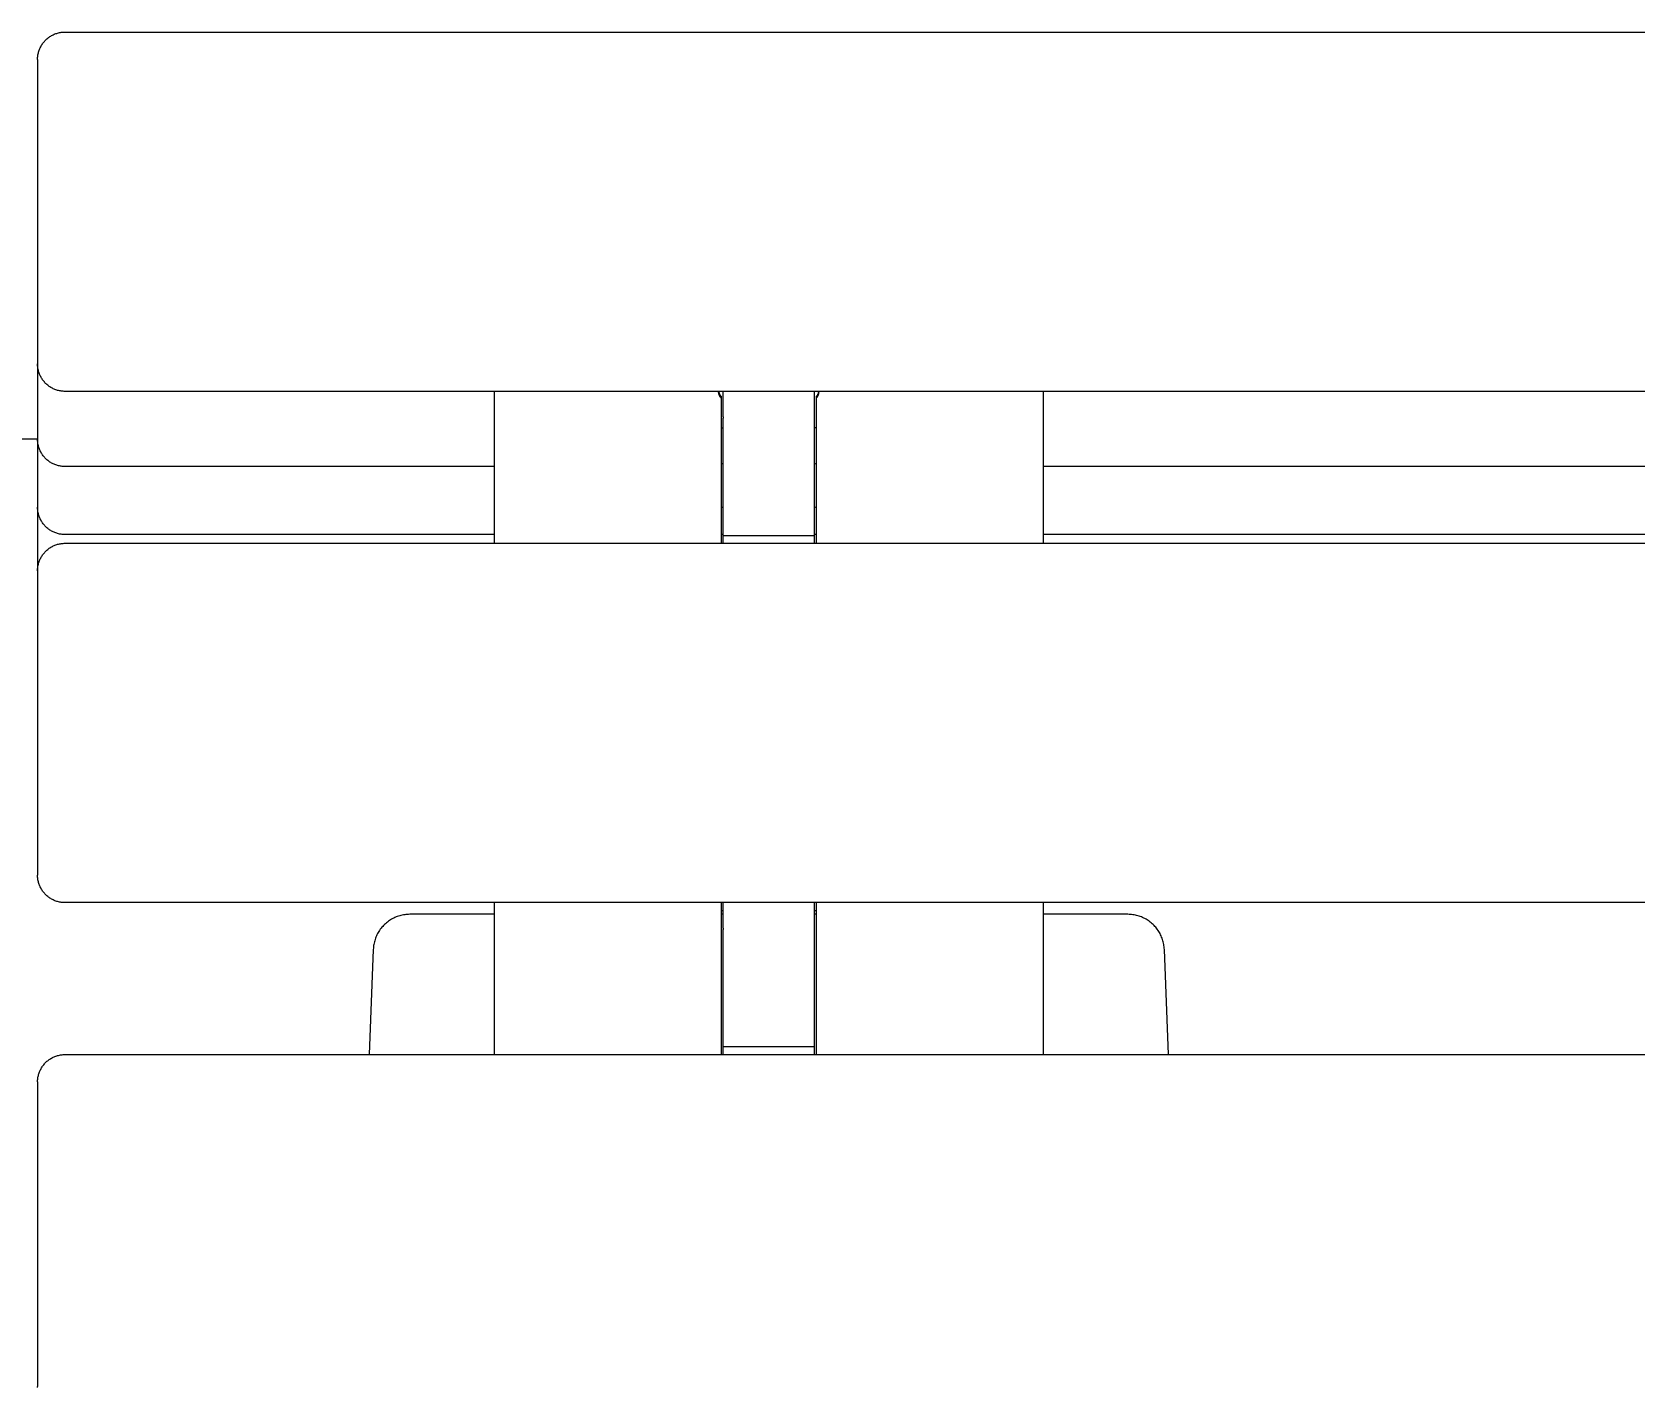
# Model space of a CAD drawing. Header units: inches. Extents: x -12 to 193, y -19 to 105.
# Drawn here: x -2.71 to 4.2, y 50.48 to 56.31 of the extents above; entities that cross this region are included whole.
import ezdxf

# ---------------------------------------------------------------- set-up
doc = ezdxf.new("R2010")
doc.units = ezdxf.units.IN
doc.linetypes.add('HIDDEN', pattern=[1.905, 1.27, -0.635])
for name, color, linetype, lineweight in [('ZANO_R', 7, 'Continuous', 0), ('ZANO_R_przerywana', 250, 'HIDDEN', 0), ('ZANO_W', 1, 'Continuous', 0)]:
    doc.layers.add(name, color=color, linetype=linetype, lineweight=lineweight)
doc.styles.get("Standard").update_dxf_attribs({"font": 'arial.ttf'})
doc.dimstyles.new('amerykanie', dxfattribs={"dimtxt": 50, "dimasz": 50, "dimexe": 0.5, "dimexo": 0.5, "dimgap": 1, "dimtad": 1, "dimdec": 0, "dimzin": 0, "dimlunit": 5, "dimtxsty": 'Standard', "dimcen": 0.09, "dimclrd": 1, "dimclre": 1, "dimclrt": 1, "dimazin": 0, "dimtfac": 1, "dimtdec": 0, "dimtmove": 0, "dimatfit": 3, "dimfxl": 1, "dimtzin": 0, "dimarcsym": 1})

# ---------------------------------------------------------------- blocks, each defined once
blk = doc.blocks.new('*D361')
at = {"layer": 'ZANO_W', "color": 1, "lineweight": -2}
for p, q in [((-3.0661, 56.314), (-6.3842, 56.314)), ((-5.8842, 55.314), (-5.8842, 38.1438)), ((-3.0661, 37.1438), (-6.3842, 37.1438))]:
    blk.add_line(p, q, dxfattribs=at)
at = {"layer": 'ZANO_W', "color": 1}
for points in [[(-5.7175, 55.314), (-6.0509, 55.314), (-5.8842, 56.314)], [(-6.0509, 38.1438), (-5.7175, 38.1438), (-5.8842, 37.1438)]]:
    blk.add_solid(points, dxfattribs=at)
at = {"layer": 'ZANO_W', "color": 1, "insert": (-7.225, 46.7289), "char_height": 1.625, "attachment_point": 5, "rotation": 90}
blk.add_mtext('19 3/16', dxfattribs=at)

msp = doc.modelspace()

# ---------------------------------------------------------------- linework, layer by layer
at = {"layer": 'ZANO_R'}
for p, q in [((-2.66019, 56.26722), (-2.6577, 56.27039)), ((-2.6577, 56.27039), (-2.6551, 56.27348)), ((-2.6551, 56.27348), (-2.6524, 56.27647)), ((-2.6524, 56.27647), (-2.6496, 56.27937)), ((-2.6496, 56.27937), (-2.6467, 56.28217)), ((-2.6467, 56.28217), (-2.64371, 56.28487)), ((-2.64371, 56.28487), (-2.64062, 56.28747)), ((-2.64062, 56.28747), (-2.63745, 56.28996)), ((-2.63745, 56.28996), (-2.63419, 56.29235)), ((-2.63419, 56.29235), (-2.63086, 56.29461)), ((-2.63086, 56.29461), (-2.62745, 56.29677)), ((-2.62745, 56.29677), (-2.62397, 56.2988)), ((-2.62397, 56.2988), (-2.62042, 56.30072)), ((-2.62042, 56.30072), (-2.61681, 56.30252)), ((-2.61681, 56.30252), (-2.61314, 56.30418)), ((-2.61314, 56.30418), (-2.60941, 56.30573)), ((-2.60941, 56.30573), (-2.60564, 56.30714)), ((-2.60564, 56.30714), (-2.60181, 56.30843)), ((-2.60181, 56.30843), (-2.59795, 56.30958)), ((-2.59795, 56.30958), (-2.59405, 56.3106)), ((-2.59405, 56.3106), (-2.59011, 56.31149)), ((-2.59011, 56.31149), (-2.58615, 56.31225)), ((-2.58615, 56.31225), (-2.58217, 56.31286)), ((-2.58217, 56.31286), (-2.57816, 56.31334)), ((-2.57816, 56.31334), (-2.57414, 56.31369)), ((-2.57414, 56.31369), (-2.57012, 56.31389)), ((-2.57012, 56.31389), (-2.56608, 56.31396)), ((-2.56608, 56.31396), (68.0638, 56.31396)), ((-2.68412, 56.19989), (-2.68392, 56.20391)), ((-2.68392, 56.20391), (-2.68357, 56.20793)), ((-2.68357, 56.20793), (-2.68309, 56.21194)), ((-2.68309, 56.21194), (-2.68248, 56.21592)), ((-2.68248, 56.21592), (-2.68172, 56.21988)), ((-2.68172, 56.21988), (-2.68083, 56.22382)), ((-2.68083, 56.22382), (-2.67981, 56.22772)), ((-2.67981, 56.22772), (-2.67866, 56.23158)), ((-2.67866, 56.23158), (-2.67737, 56.23541)), ((-2.67737, 56.23541), (-2.67596, 56.23918)), ((-2.67596, 56.23918), (-2.67441, 56.24291)), ((-2.67441, 56.24291), (-2.67275, 56.24658)), ((-2.67275, 56.24658), (-2.67095, 56.25019)), ((-2.67095, 56.25019), (-2.66903, 56.25374)), ((-2.66903, 56.25374), (-2.667, 56.25722)), ((-2.667, 56.25722), (-2.66484, 56.26063)), ((-2.66484, 56.26063), (-2.66258, 56.26396)), ((-2.66258, 56.26396), (-2.66019, 56.26722)), ((-2.68419, 56.19585), (-2.68412, 56.19989)), ((-2.68419, 56.19585), (-2.68419, 56.14265)), ((-2.68419, 56.14265), (-2.68419, 54.88393)), ((-2.68412, 54.8799), (-2.68419, 54.88393)), ((-2.68419, 54.88393), (-2.68419, 54.72769)), ((-2.68392, 54.87587), (-2.68412, 54.8799)), ((-2.68357, 54.87186), (-2.68392, 54.87587)), ((-2.68309, 54.86785), (-2.68357, 54.87186)), ((-2.68248, 54.86387), (-2.68309, 54.86785)), ((-2.68172, 54.8599), (-2.68248, 54.86387)), ((-2.68083, 54.85597), (-2.68172, 54.8599)), ((-2.67981, 54.85207), (-2.68083, 54.85597)), ((-2.67866, 54.8482), (-2.67981, 54.85207)), ((-2.67737, 54.84438), (-2.67866, 54.8482)), ((-2.67596, 54.84061), (-2.67737, 54.84438)), ((-2.67441, 54.83688), (-2.67596, 54.84061)), ((-2.67275, 54.83321), (-2.67441, 54.83688)), ((-2.67095, 54.8296), (-2.67275, 54.83321)), ((-2.66903, 54.82605), (-2.67095, 54.8296)), ((-2.667, 54.82257), (-2.66903, 54.82605)), ((-2.66484, 54.81916), (-2.667, 54.82257)), ((-2.66258, 54.81582), (-2.66484, 54.81916)), ((-2.66019, 54.81257), (-2.66258, 54.81582)), ((-2.6577, 54.8094), (-2.66019, 54.81257)), ((-2.6551, 54.80631), (-2.6577, 54.8094)), ((-2.6524, 54.80332), (-2.6551, 54.80631)), ((-2.6496, 54.80042), (-2.6524, 54.80332)), ((-2.6467, 54.79762), (-2.6496, 54.80042)), ((-2.64371, 54.79491), (-2.6467, 54.79762)), ((-2.64062, 54.79232), (-2.64371, 54.79491)), ((-2.63745, 54.78982), (-2.64062, 54.79232)), ((-2.63419, 54.78744), (-2.63745, 54.78982)), ((-2.63086, 54.78517), (-2.63419, 54.78744)), ((-2.62745, 54.78302), (-2.63086, 54.78517)), ((-2.62397, 54.78098), (-2.62745, 54.78302)), ((-2.62042, 54.77907), (-2.62397, 54.78098)), ((-2.61681, 54.77727), (-2.62042, 54.77907)), ((-2.61314, 54.7756), (-2.61681, 54.77727)), ((-2.60941, 54.77406), (-2.61314, 54.7756)), ((-2.60564, 54.77264), (-2.60941, 54.77406)), ((-2.60181, 54.77136), (-2.60564, 54.77264)), ((-2.59795, 54.7702), (-2.60181, 54.77136)), ((-2.59405, 54.76918), (-2.59795, 54.7702)), ((-2.59011, 54.7683), (-2.59405, 54.76918)), ((-2.58615, 54.76754), (-2.59011, 54.7683)), ((-2.58217, 54.76692), (-2.58615, 54.76754)), ((-2.57816, 54.76644), (-2.58217, 54.76692)), ((-2.57414, 54.7661), (-2.57816, 54.76644)), ((-2.57012, 54.76589), (-2.57414, 54.7661)), ((-2.56608, 54.76582), (-2.57012, 54.76589)), ((68.0638, 54.76582), (-2.56608, 54.76582)), ((-0.71569, 54.11121), (-0.71569, 54.76582)), ((0.24916, 54.76469), (0.24917, 54.76602)), ((0.24918, 54.76335), (0.24916, 54.76469)), ((0.24926, 54.76201), (0.24918, 54.76335)), ((0.24938, 54.76068), (0.24926, 54.76201)), ((0.24954, 54.75936), (0.24938, 54.76068)), ((0.24975, 54.75804), (0.24954, 54.75936)), ((0.24957, 54.76582), (0.24978, 54.76451)), ((0.25, 54.75672), (0.24975, 54.75804)), ((0.24978, 54.76451), (0.25004, 54.76321)), ((0.2503, 54.75542), (0.25, 54.75672)), ((0.25004, 54.76321), (0.25034, 54.76192)), ((0.25064, 54.75413), (0.2503, 54.75542)), ((0.25034, 54.76192), (0.25068, 54.76064)), ((0.25103, 54.75285), (0.25064, 54.75413)), ((0.25068, 54.76064), (0.25107, 54.75937)), ((0.25146, 54.75158), (0.25103, 54.75285)), ((0.25107, 54.75937), (0.2515, 54.75811)), ((0.25193, 54.75033), (0.25146, 54.75158)), ((0.2515, 54.75811), (0.25197, 54.75687)), ((0.25197, 54.75687), (0.25249, 54.75565)), ((0.25249, 54.75565), (0.25304, 54.75444)), ((0.25304, 54.75444), (0.25364, 54.75326)), ((0.25364, 54.75326), (0.25427, 54.75209)), ((0.25427, 54.75209), (0.25495, 54.75095)), ((0.26856, 54.65564), (0.26856, 54.76582)), ((0.66226, 54.65564), (0.66226, 54.76582)), ((0.67588, 54.75095), (0.67655, 54.75209)), ((0.67655, 54.75209), (0.67718, 54.75326)), ((0.67718, 54.75326), (0.67778, 54.75444)), ((0.67778, 54.75444), (0.67834, 54.75565)), ((0.67834, 54.75565), (0.67885, 54.75687)), ((0.67885, 54.75687), (0.67932, 54.75811)), ((0.67889, 54.75033), (0.67936, 54.75158)), ((0.67932, 54.75811), (0.67975, 54.75937)), ((0.67936, 54.75158), (0.67979, 54.75285)), ((0.67975, 54.75937), (0.68014, 54.76064)), ((0.67979, 54.75285), (0.68018, 54.75413)), ((0.68014, 54.76064), (0.68048, 54.76192)), ((0.68018, 54.75413), (0.68052, 54.75542)), ((0.68048, 54.76192), (0.68079, 54.76321)), ((0.68052, 54.75542), (0.68082, 54.75672)), ((0.68079, 54.76321), (0.68104, 54.76451)), ((0.68082, 54.75672), (0.68107, 54.75804)), ((0.68104, 54.76451), (0.68126, 54.76582)), ((0.68107, 54.75804), (0.68128, 54.75936)), ((0.68128, 54.75936), (0.68145, 54.76068)), ((0.68145, 54.76068), (0.68157, 54.76201)), ((0.68157, 54.76201), (0.68164, 54.76335)), ((0.68164, 54.76335), (0.68167, 54.76469)), ((0.68167, 54.76469), (0.68165, 54.76602)), ((1.64651, 54.76582), (1.64651, 54.11121)), ((-2.68419, 54.72769), (-2.68419, 54.56015)), ((0.25244, 54.7491), (0.25193, 54.75033)), ((0.253, 54.74788), (0.25244, 54.7491)), ((0.2536, 54.74669), (0.253, 54.74788)), ((0.25423, 54.74551), (0.2536, 54.74669)), ((0.25491, 54.74436), (0.25423, 54.74551)), ((0.25563, 54.74323), (0.25491, 54.74436)), ((0.25495, 54.75095), (0.25566, 54.74983)), ((0.25638, 54.74212), (0.25563, 54.74323)), ((0.25566, 54.74983), (0.25641, 54.74873)), ((0.25717, 54.74105), (0.25638, 54.74212)), ((0.25641, 54.74873), (0.2572, 54.74767)), ((0.258, 54.74), (0.25717, 54.74105)), ((0.2572, 54.74767), (0.25802, 54.74662)), ((0.25886, 54.73897), (0.258, 54.74)), ((0.25802, 54.74662), (0.25887, 54.74561)), ((0.25976, 54.73798), (0.25886, 54.73897)), ((0.25887, 54.74561), (0.25976, 54.74463)), ((0.25976, 54.74463), (0.26069, 54.74367)), ((0.26069, 54.73702), (0.25976, 54.73798)), ((0.26069, 54.74367), (0.26069, 54.73702)), ((0.26069, 54.73702), (0.26069, 54.11121)), ((0.67014, 54.74367), (0.67106, 54.74463)), ((0.67014, 54.73702), (0.67014, 54.74367)), ((0.67014, 54.73702), (0.67107, 54.73798)), ((0.67014, 54.11121), (0.67014, 54.73702)), ((0.67106, 54.74463), (0.67195, 54.74561)), ((0.67107, 54.73798), (0.67196, 54.73897)), ((0.67195, 54.74561), (0.67281, 54.74662)), ((0.67196, 54.73897), (0.67282, 54.74)), ((0.67281, 54.74662), (0.67363, 54.74767)), ((0.67282, 54.74), (0.67365, 54.74105)), ((0.67363, 54.74767), (0.67441, 54.74873)), ((0.67365, 54.74105), (0.67444, 54.74212)), ((0.67441, 54.74873), (0.67516, 54.74983)), ((0.67444, 54.74212), (0.6752, 54.74323)), ((0.67516, 54.74983), (0.67588, 54.75095)), ((0.6752, 54.74323), (0.67591, 54.74436)), ((0.67591, 54.74436), (0.67659, 54.74551)), ((0.67659, 54.74551), (0.67723, 54.74669)), ((0.67723, 54.74669), (0.67782, 54.74788)), ((0.67782, 54.74788), (0.67838, 54.7491)), ((0.67838, 54.7491), (0.67889, 54.75033)), ((0.26856, 54.65564), (0.26856, 54.65065)), ((0.26856, 54.25722), (0.26856, 54.65065)), ((0.66226, 54.65065), (0.66226, 54.65564)), ((0.66226, 54.25722), (0.66226, 54.65065)), ((-2.68412, 54.55612), (-2.68419, 54.56015)), ((-2.68419, 54.55993), (-2.68419, 54.4345)), ((-2.68392, 54.55209), (-2.68412, 54.55612)), ((-2.68357, 54.54807), (-2.68392, 54.55209)), ((-2.68309, 54.54407), (-2.68357, 54.54807)), ((-2.68248, 54.54008), (-2.68309, 54.54407)), ((0.26069, 54.60958), (0.26462, 54.60912)), ((0.26462, 54.60912), (0.26856, 54.60877)), ((0.6662, 54.60912), (0.66226, 54.60877)), ((0.67014, 54.60958), (0.6662, 54.60912)), ((-2.68172, 54.53612), (-2.68248, 54.54008)), ((-2.68083, 54.53219), (-2.68172, 54.53612)), ((-2.67981, 54.52829), (-2.68083, 54.53219)), ((-2.67866, 54.52442), (-2.67981, 54.52829)), ((-2.67737, 54.5206), (-2.67866, 54.52442)), ((-2.67596, 54.51682), (-2.67737, 54.5206)), ((-2.67441, 54.5131), (-2.67596, 54.51682)), ((-2.67275, 54.50943), (-2.67441, 54.5131)), ((-2.67095, 54.50581), (-2.67275, 54.50943)), ((-2.66903, 54.50227), (-2.67095, 54.50581)), ((-2.667, 54.49878), (-2.66903, 54.50227)), ((-2.66484, 54.49537), (-2.667, 54.49878)), ((-2.66258, 54.49204), (-2.66484, 54.49537)), ((-2.66019, 54.48879), (-2.66258, 54.49204)), ((-2.6577, 54.48561), (-2.66019, 54.48879)), ((-2.6551, 54.48253), (-2.6577, 54.48561)), ((-2.6524, 54.47954), (-2.6551, 54.48253)), ((-2.6496, 54.47664), (-2.6524, 54.47954)), ((-2.6467, 54.47383), (-2.6496, 54.47664)), ((-2.68419, 54.4345), (-2.68419, 54.26696)), ((-2.64371, 54.47113), (-2.6467, 54.47383)), ((-2.64062, 54.46853), (-2.64371, 54.47113)), ((-2.63745, 54.46604), (-2.64062, 54.46853)), ((-2.63419, 54.46366), (-2.63745, 54.46604)), ((-2.63086, 54.46139), (-2.63419, 54.46366)), ((-2.62745, 54.45924), (-2.63086, 54.46139)), ((-2.62397, 54.4572), (-2.62745, 54.45924)), ((-2.62042, 54.45528), (-2.62397, 54.4572)), ((-2.61681, 54.45349), (-2.62042, 54.45528)), ((-2.61314, 54.45182), (-2.61681, 54.45349)), ((-2.60941, 54.45028), (-2.61314, 54.45182)), ((-2.60564, 54.44886), (-2.60941, 54.45028)), ((-2.60181, 54.44758), (-2.60564, 54.44886)), ((-2.59795, 54.44642), (-2.60181, 54.44758)), ((-2.59405, 54.4454), (-2.59795, 54.44642)), ((-2.59011, 54.44451), (-2.59405, 54.4454)), ((-2.58615, 54.44376), (-2.59011, 54.44451)), ((-2.58217, 54.44314), (-2.58615, 54.44376)), ((-2.57816, 54.44266), (-2.58217, 54.44314)), ((-2.57414, 54.44232), (-2.57816, 54.44266)), ((-2.57012, 54.44211), (-2.57414, 54.44232)), ((-2.56608, 54.44204), (-2.57012, 54.44211)), ((-0.71569, 54.44204), (-2.56608, 54.44204)), ((0.26462, 54.45304), (0.26069, 54.4535)), ((0.26856, 54.45269), (0.26462, 54.45304)), ((0.6662, 54.45304), (0.66226, 54.45269)), ((0.67014, 54.4535), (0.6662, 54.45304)), ((31.56776, 54.44204), (1.64651, 54.44204)), ((0.26462, 54.26757), (0.26856, 54.26793)), ((0.66226, 54.26793), (0.6662, 54.26757)), ((-2.68412, 54.26293), (-2.68419, 54.26696)), ((-2.68419, 54.26696), (-2.68419, 54.14131)), ((-2.68392, 54.2589), (-2.68412, 54.26293)), ((-2.68357, 54.25489), (-2.68392, 54.2589)), ((-2.68309, 54.25088), (-2.68357, 54.25489)), ((-2.68248, 54.2469), (-2.68309, 54.25088)), ((-2.68172, 54.24293), (-2.68248, 54.2469)), ((-2.68083, 54.239), (-2.68172, 54.24293)), ((-2.67981, 54.2351), (-2.68083, 54.239)), ((-2.67866, 54.23123), (-2.67981, 54.2351)), ((-2.67737, 54.22741), (-2.67866, 54.23123)), ((-2.67596, 54.22364), (-2.67737, 54.22741)), ((-2.67441, 54.21991), (-2.67596, 54.22364)), ((-2.67275, 54.21624), (-2.67441, 54.21991)), ((-2.67095, 54.21263), (-2.67275, 54.21624)), ((-2.66903, 54.20908), (-2.67095, 54.21263)), ((-2.667, 54.2056), (-2.66903, 54.20908)), ((-2.66484, 54.20219), (-2.667, 54.2056)), ((-2.66258, 54.19885), (-2.66484, 54.20219)), ((-2.66019, 54.1956), (-2.66258, 54.19885)), ((0.26069, 54.26712), (0.26462, 54.26757)), ((0.26856, 54.1441), (0.26856, 54.25722)), ((0.66226, 54.1441), (0.66226, 54.25722)), ((0.6662, 54.26757), (0.67014, 54.26712)), ((-2.68419, 54.14131), (-2.68419, 53.9931)), ((-2.6577, 54.19243), (-2.66019, 54.1956)), ((-2.6551, 54.18934), (-2.6577, 54.19243)), ((-2.6524, 54.18635), (-2.6551, 54.18934)), ((-2.6496, 54.18345), (-2.6524, 54.18635)), ((-2.6467, 54.18065), (-2.6496, 54.18345)), ((-2.64371, 54.17794), (-2.6467, 54.18065)), ((-2.64062, 54.17535), (-2.64371, 54.17794)), ((-2.63745, 54.17285), (-2.64062, 54.17535)), ((-2.63419, 54.17047), (-2.63745, 54.17285)), ((-2.63086, 54.1682), (-2.63419, 54.17047)), ((-2.62745, 54.16605), (-2.63086, 54.1682)), ((-2.62397, 54.16401), (-2.62745, 54.16605)), ((-2.62042, 54.1621), (-2.62397, 54.16401)), ((-2.61681, 54.1603), (-2.62042, 54.1621)), ((-2.61314, 54.15863), (-2.61681, 54.1603)), ((-2.60941, 54.15709), (-2.61314, 54.15863)), ((-2.60564, 54.15567), (-2.60941, 54.15709)), ((-2.60181, 54.15439), (-2.60564, 54.15567)), ((-2.59795, 54.15323), (-2.60181, 54.15439)), ((-2.59405, 54.15221), (-2.59795, 54.15323)), ((-2.59011, 54.15132), (-2.59405, 54.15221)), ((-2.58615, 54.15057), (-2.59011, 54.15132)), ((-2.58217, 54.14995), (-2.58615, 54.15057)), ((-2.57816, 54.14947), (-2.58217, 54.14995)), ((-2.57414, 54.14913), (-2.57816, 54.14947)), ((-2.57012, 54.14892), (-2.57414, 54.14913)), ((-2.56608, 54.14885), (-2.57012, 54.14892)), ((-0.71569, 54.14885), (-2.56608, 54.14885)), ((0.26856, 54.14885), (0.26069, 54.14885)), ((0.66226, 54.1441), (0.26856, 54.1441)), ((0.26856, 54.11121), (0.26856, 54.14404)), ((0.67014, 54.14885), (0.66226, 54.14885)), ((0.66226, 54.11121), (0.66226, 54.14404)), ((31.56776, 54.14885), (1.64651, 54.14885)), ((-2.66484, 54.05787), (-2.66258, 54.06121)), ((-2.66258, 54.06121), (-2.66019, 54.06446)), ((-2.66019, 54.06446), (-2.6577, 54.06763)), ((-2.6577, 54.06763), (-2.6551, 54.07072)), ((-2.6551, 54.07072), (-2.6524, 54.07371)), ((-2.6524, 54.07371), (-2.6496, 54.07661)), ((-2.6496, 54.07661), (-2.6467, 54.07942)), ((-2.6467, 54.07942), (-2.64371, 54.08212)), ((-2.64371, 54.08212), (-2.64062, 54.08472)), ((-2.64062, 54.08472), (-2.63745, 54.08721)), ((-2.63745, 54.08721), (-2.63419, 54.08959)), ((-2.63419, 54.08959), (-2.63086, 54.09186)), ((-2.63086, 54.09186), (-2.62745, 54.09401)), ((-2.62745, 54.09401), (-2.62397, 54.09605)), ((-2.62397, 54.09605), (-2.62042, 54.09796)), ((-2.62042, 54.09796), (-2.61681, 54.09976)), ((-2.61681, 54.09976), (-2.61314, 54.10143)), ((-2.61314, 54.10143), (-2.60941, 54.10297)), ((-2.60941, 54.10297), (-2.60564, 54.10439)), ((-2.60564, 54.10439), (-2.60181, 54.10567)), ((-2.60181, 54.10567), (-2.59795, 54.10683)), ((-2.59795, 54.10683), (-2.59405, 54.10785)), ((-2.59405, 54.10785), (-2.59011, 54.10874)), ((-2.59011, 54.10874), (-2.58615, 54.10949)), ((-2.58615, 54.10949), (-2.58217, 54.11011)), ((-2.58217, 54.11011), (-2.57816, 54.11059)), ((-2.57816, 54.11059), (-2.57414, 54.11093)), ((-2.57414, 54.11093), (-2.57012, 54.11114)), ((-2.57012, 54.11114), (-2.56608, 54.11121)), ((-2.56608, 54.11121), (68.0638, 54.11121)), ((-2.68419, 53.9931), (-2.68412, 53.99713)), ((-2.68419, 53.9931), (-2.68419, 53.9399)), ((-2.68412, 53.99713), (-2.68392, 54.00116)), ((-2.68392, 54.00116), (-2.68357, 54.00517)), ((-2.68357, 54.00517), (-2.68309, 54.00918)), ((-2.68309, 54.00918), (-2.68248, 54.01316)), ((-2.68248, 54.01316), (-2.68172, 54.01713)), ((-2.68172, 54.01713), (-2.68083, 54.02106)), ((-2.68083, 54.02106), (-2.67981, 54.02496)), ((-2.67981, 54.02496), (-2.67866, 54.02883)), ((-2.67866, 54.02883), (-2.67737, 54.03265)), ((-2.67737, 54.03265), (-2.67596, 54.03643)), ((-2.67596, 54.03643), (-2.67441, 54.04015)), ((-2.67441, 54.04015), (-2.67275, 54.04382)), ((-2.67275, 54.04382), (-2.67095, 54.04743)), ((-2.67095, 54.04743), (-2.66903, 54.05098)), ((-2.66903, 54.05098), (-2.667, 54.05446)), ((-2.667, 54.05446), (-2.66484, 54.05787)), ((-2.68419, 53.9399), (-2.68419, 52.68118)), ((-2.68412, 52.67715), (-2.68419, 52.68118)), ((-2.68392, 52.67312), (-2.68412, 52.67715)), ((-2.68357, 52.6691), (-2.68392, 52.67312)), ((-2.68309, 52.6651), (-2.68357, 52.6691)), ((-2.68248, 52.66111), (-2.68309, 52.6651)), ((-2.68172, 52.65715), (-2.68248, 52.66111)), ((-2.68083, 52.65321), (-2.68172, 52.65715)), ((-2.67981, 52.64931), (-2.68083, 52.65321)), ((-2.67866, 52.64545), (-2.67981, 52.64931)), ((-2.67737, 52.64163), (-2.67866, 52.64545)), ((-2.67596, 52.63785), (-2.67737, 52.64163)), ((-2.67441, 52.63412), (-2.67596, 52.63785)), ((-2.67275, 52.63045), (-2.67441, 52.63412)), ((-2.67095, 52.62684), (-2.67275, 52.63045)), ((-2.66903, 52.62329), (-2.67095, 52.62684)), ((-2.667, 52.61981), (-2.66903, 52.62329)), ((-2.66484, 52.6164), (-2.667, 52.61981)), ((-2.66258, 52.61307), (-2.66484, 52.6164)), ((-2.66019, 52.60981), (-2.66258, 52.61307)), ((-2.6577, 52.60664), (-2.66019, 52.60981)), ((-2.6551, 52.60356), (-2.6577, 52.60664)), ((-2.6524, 52.60056), (-2.6551, 52.60356)), ((-2.6496, 52.59766), (-2.6524, 52.60056)), ((-2.6467, 52.59486), (-2.6496, 52.59766)), ((-2.64371, 52.59216), (-2.6467, 52.59486)), ((-2.64062, 52.58956), (-2.64371, 52.59216)), ((-2.63745, 52.58707), (-2.64062, 52.58956)), ((-2.63419, 52.58469), (-2.63745, 52.58707)), ((-2.63086, 52.58242), (-2.63419, 52.58469)), ((-2.62745, 52.58026), (-2.63086, 52.58242)), ((-2.62397, 52.57823), (-2.62745, 52.58026)), ((-2.62042, 52.57631), (-2.62397, 52.57823)), ((-2.61681, 52.57452), (-2.62042, 52.57631)), ((-2.61314, 52.57285), (-2.61681, 52.57452)), ((-2.60941, 52.5713), (-2.61314, 52.57285)), ((-2.60564, 52.56989), (-2.60941, 52.5713)), ((-2.60181, 52.5686), (-2.60564, 52.56989)), ((-2.59795, 52.56745), (-2.60181, 52.5686)), ((-2.59405, 52.56643), (-2.59795, 52.56745)), ((-2.59011, 52.56554), (-2.59405, 52.56643)), ((-2.58615, 52.56479), (-2.59011, 52.56554)), ((-2.58217, 52.56417), (-2.58615, 52.56479)), ((-2.57816, 52.56369), (-2.58217, 52.56417)), ((-2.57414, 52.56334), (-2.57816, 52.56369)), ((-2.57012, 52.56314), (-2.57414, 52.56334)), ((-2.56608, 52.56307), (-2.57012, 52.56314)), ((68.0638, 52.56307), (-2.56608, 52.56307)), ((-0.71569, 51.90845), (-0.71569, 52.56307)), ((0.26069, 52.56307), (0.26069, 51.90845)), ((0.26856, 52.4528), (0.26856, 52.56307)), ((0.66226, 52.4528), (0.66226, 52.56307)), ((0.67014, 51.90845), (0.67014, 52.56307)), ((1.64651, 52.56307), (1.64651, 51.90845)), ((-1.18197, 52.47603), (-1.18611, 52.47244)), ((-1.1777, 52.47948), (-1.18197, 52.47603)), ((-1.17331, 52.48277), (-1.1777, 52.47948)), ((-1.16882, 52.48591), (-1.17331, 52.48277)), ((-1.16422, 52.48888), (-1.16882, 52.48591)), ((-1.15951, 52.4917), (-1.16422, 52.48888)), ((-1.15471, 52.49435), (-1.15951, 52.4917)), ((-1.14983, 52.49684), (-1.15471, 52.49435)), ((-1.14486, 52.49915), (-1.14983, 52.49684)), ((-1.13981, 52.50128), (-1.14486, 52.49915)), ((-1.13469, 52.50324), (-1.13981, 52.50128)), ((-1.1295, 52.50502), (-1.13469, 52.50324)), ((-1.12426, 52.50662), (-1.1295, 52.50502)), ((-1.11896, 52.50804), (-1.12426, 52.50662)), ((-1.11362, 52.50927), (-1.11896, 52.50804)), ((-1.10824, 52.51031), (-1.11362, 52.50927)), ((-1.10282, 52.51117), (-1.10824, 52.51031)), ((-1.09738, 52.51183), (-1.10282, 52.51117)), ((-1.09192, 52.51231), (-1.09738, 52.51183)), ((-1.08644, 52.5126), (-1.09192, 52.51231)), ((-1.08096, 52.51269), (-1.08644, 52.5126)), ((-0.71569, 52.51269), (-1.08096, 52.51269)), ((0.26069, 52.52893), (0.26462, 52.52939)), ((0.26856, 52.51269), (0.26069, 52.51269)), ((0.26462, 52.52939), (0.26856, 52.52974)), ((0.66226, 52.52974), (0.6662, 52.52939)), ((0.67014, 52.51269), (0.66226, 52.51269)), ((0.6662, 52.52939), (0.67014, 52.52893)), ((2.01178, 52.51269), (1.64651, 52.51269)), ((2.01727, 52.5126), (2.01178, 52.51269)), ((2.02274, 52.51231), (2.01727, 52.5126)), ((2.0282, 52.51183), (2.02274, 52.51231)), ((2.03364, 52.51117), (2.0282, 52.51183)), ((2.03906, 52.51031), (2.03364, 52.51117)), ((2.04444, 52.50927), (2.03906, 52.51031)), ((2.04978, 52.50804), (2.04444, 52.50927)), ((2.05508, 52.50662), (2.04978, 52.50804)), ((2.06032, 52.50502), (2.05508, 52.50662)), ((2.06551, 52.50324), (2.06032, 52.50502)), ((2.07063, 52.50128), (2.06551, 52.50324)), ((2.07568, 52.49915), (2.07063, 52.50128)), ((2.08065, 52.49684), (2.07568, 52.49915)), ((2.08554, 52.49435), (2.08065, 52.49684)), ((2.09034, 52.4917), (2.08554, 52.49435)), ((2.09504, 52.48888), (2.09034, 52.4917)), ((2.09964, 52.48591), (2.09504, 52.48888)), ((2.10414, 52.48277), (2.09964, 52.48591)), ((2.10852, 52.47948), (2.10414, 52.48277)), ((2.11279, 52.47603), (2.10852, 52.47948)), ((2.11693, 52.47244), (2.11279, 52.47603)), ((-1.23057, 52.40437), (-1.23219, 52.39913)), ((-1.22877, 52.40955), (-1.23057, 52.40437)), ((-1.22679, 52.41466), (-1.22877, 52.40955)), ((-1.22463, 52.4197), (-1.22679, 52.41466)), ((-1.2223, 52.42466), (-1.22463, 52.4197)), ((-1.2198, 52.42954), (-1.2223, 52.42466)), ((-1.21712, 52.43433), (-1.2198, 52.42954)), ((-1.21429, 52.43902), (-1.21712, 52.43433)), ((-1.21129, 52.44361), (-1.21429, 52.43902)), ((-1.20813, 52.44809), (-1.21129, 52.44361)), ((-1.20482, 52.45246), (-1.20813, 52.44809)), ((-1.20136, 52.45671), (-1.20482, 52.45246)), ((-1.19776, 52.46084), (-1.20136, 52.45671)), ((-1.19401, 52.46485), (-1.19776, 52.46084)), ((-1.19013, 52.46871), (-1.19401, 52.46485)), ((-1.18611, 52.47244), (-1.19013, 52.46871)), ((0.26856, 52.4528), (0.26856, 52.44782)), ((0.26856, 52.05447), (0.26856, 52.44782)), ((0.66226, 52.44782), (0.66226, 52.4528)), ((0.66226, 52.05447), (0.66226, 52.44782)), ((2.12095, 52.46871), (2.11693, 52.47244)), ((2.12483, 52.46485), (2.12095, 52.46871)), ((2.12858, 52.46084), (2.12483, 52.46485)), ((2.13219, 52.45671), (2.12858, 52.46084)), ((2.13565, 52.45246), (2.13219, 52.45671)), ((2.13896, 52.44809), (2.13565, 52.45246)), ((2.14211, 52.44361), (2.13896, 52.44809)), ((2.14511, 52.43902), (2.14211, 52.44361)), ((2.14795, 52.43433), (2.14511, 52.43902)), ((2.15062, 52.42954), (2.14795, 52.43433)), ((2.15312, 52.42466), (2.15062, 52.42954)), ((2.15545, 52.4197), (2.15312, 52.42466)), ((2.15761, 52.41466), (2.15545, 52.4197)), ((2.15959, 52.40955), (2.15761, 52.41466)), ((2.16139, 52.40437), (2.15959, 52.40955)), ((2.16301, 52.39913), (2.16139, 52.40437)), ((-1.23832, 52.36134), (-1.25598, 51.90845)), ((-1.23801, 52.36682), (-1.23832, 52.36134)), ((-1.23751, 52.37228), (-1.23801, 52.36682)), ((-1.23683, 52.37772), (-1.23751, 52.37228)), ((-1.23595, 52.38313), (-1.23683, 52.37772)), ((-1.23488, 52.38851), (-1.23595, 52.38313)), ((-1.23363, 52.39384), (-1.23488, 52.38851)), ((-1.23219, 52.39913), (-1.23363, 52.39384)), ((2.16445, 52.39384), (2.16301, 52.39913)), ((2.1657, 52.38851), (2.16445, 52.39384)), ((2.16677, 52.38313), (2.1657, 52.38851)), ((2.16765, 52.37772), (2.16677, 52.38313)), ((2.16834, 52.37228), (2.16765, 52.37772)), ((2.16884, 52.36682), (2.16834, 52.37228)), ((2.16914, 52.36134), (2.16884, 52.36682)), ((2.1868, 51.90845), (2.16914, 52.36134)), ((0.26856, 51.94134), (0.26856, 52.05447)), ((0.66226, 51.94134), (0.66226, 52.05447)), ((0.66226, 51.94134), (0.26856, 51.94134)), ((0.26856, 51.90845), (0.26856, 51.94134)), ((0.66226, 51.90845), (0.66226, 51.94134)), ((-2.66903, 51.84823), (-2.667, 51.85171)), ((-2.667, 51.85171), (-2.66484, 51.85512)), ((-2.66484, 51.85512), (-2.66258, 51.85845)), ((-2.66258, 51.85845), (-2.66019, 51.86171)), ((-2.66019, 51.86171), (-2.6577, 51.86488)), ((-2.6577, 51.86488), (-2.6551, 51.86796)), ((-2.6551, 51.86796), (-2.6524, 51.87096)), ((-2.6524, 51.87096), (-2.6496, 51.87386)), ((-2.6496, 51.87386), (-2.6467, 51.87666)), ((-2.6467, 51.87666), (-2.64371, 51.87936)), ((-2.64371, 51.87936), (-2.64062, 51.88196)), ((-2.64062, 51.88196), (-2.63745, 51.88445)), ((-2.63745, 51.88445), (-2.63419, 51.88683)), ((-2.63419, 51.88683), (-2.63086, 51.8891)), ((-2.63086, 51.8891), (-2.62745, 51.89126)), ((-2.62745, 51.89126), (-2.62397, 51.89329)), ((-2.62397, 51.89329), (-2.62042, 51.89521)), ((-2.62042, 51.89521), (-2.61681, 51.897)), ((-2.61681, 51.897), (-2.61314, 51.89867)), ((-2.61314, 51.89867), (-2.60941, 51.90022)), ((-2.60941, 51.90022), (-2.60564, 51.90163)), ((-2.60564, 51.90163), (-2.60181, 51.90292)), ((-2.60181, 51.90292), (-2.59795, 51.90407)), ((-2.59795, 51.90407), (-2.59405, 51.90509)), ((-2.59405, 51.90509), (-2.59011, 51.90598)), ((-2.59011, 51.90598), (-2.58615, 51.90673)), ((-2.58615, 51.90673), (-2.58217, 51.90735)), ((-2.58217, 51.90735), (-2.57816, 51.90783)), ((-2.57816, 51.90783), (-2.57414, 51.90817)), ((-2.57414, 51.90817), (-2.57012, 51.90838)), ((-2.57012, 51.90838), (-2.56608, 51.90845)), ((-2.56608, 51.90845), (68.0638, 51.90845)), ((-2.68419, 51.79034), (-2.68412, 51.79437)), ((-2.68419, 51.79034), (-2.68419, 51.73714)), ((-2.68412, 51.79437), (-2.68392, 51.7984)), ((-2.68392, 51.7984), (-2.68357, 51.80242)), ((-2.68357, 51.80242), (-2.68309, 51.80642)), ((-2.68309, 51.80642), (-2.68248, 51.81041)), ((-2.68248, 51.81041), (-2.68172, 51.81437)), ((-2.68172, 51.81437), (-2.68083, 51.8183)), ((-2.68083, 51.8183), (-2.67981, 51.82221)), ((-2.67981, 51.82221), (-2.67866, 51.82607)), ((-2.67866, 51.82607), (-2.67737, 51.82989)), ((-2.67737, 51.82989), (-2.67596, 51.83367)), ((-2.67596, 51.83367), (-2.67441, 51.83739)), ((-2.67441, 51.83739), (-2.67275, 51.84107)), ((-2.67275, 51.84107), (-2.67095, 51.84468)), ((-2.67095, 51.84468), (-2.66903, 51.84823)), ((-2.68419, 51.73714), (-2.68419, 50.47842)), ((-2.68412, 50.47439), (-2.68419, 50.47842))]:
    msp.add_line(p, q, dxfattribs=at)
at = {"layer": 'ZANO_R_przerywana', "ltscale": 0.05}
msp.add_line((-2.68419, 54.55993), (-5.4401, 54.55993), dxfattribs=at)

# ---------------------------------------------------------------- dimensions: what is measured, and where the dimension line sits
at = {"layer": 'ZANO_W'}
dim = msp.add_linear_dim(base=(-5.88421, 37.14377), p1=(-2.56608, 56.31396), p2=(-2.56608, 37.14377), angle=90, dimstyle='amerykanie', override={"dimtxt": 1.625, "dimasz": 1, "dimgap": 0.5, "dimdec": 4, "dimaunit": 1, "dimadec": 1, "dimtdec": 4, "dimtmove": 1, "dimfrac": 2}, dxfattribs=at)
dim.commit()
dim.dimension.update_dxf_attribs({"geometry": '*D361', "text_midpoint": (-7.22498, 46.72887)})

doc.saveas('drawing.dxf')
